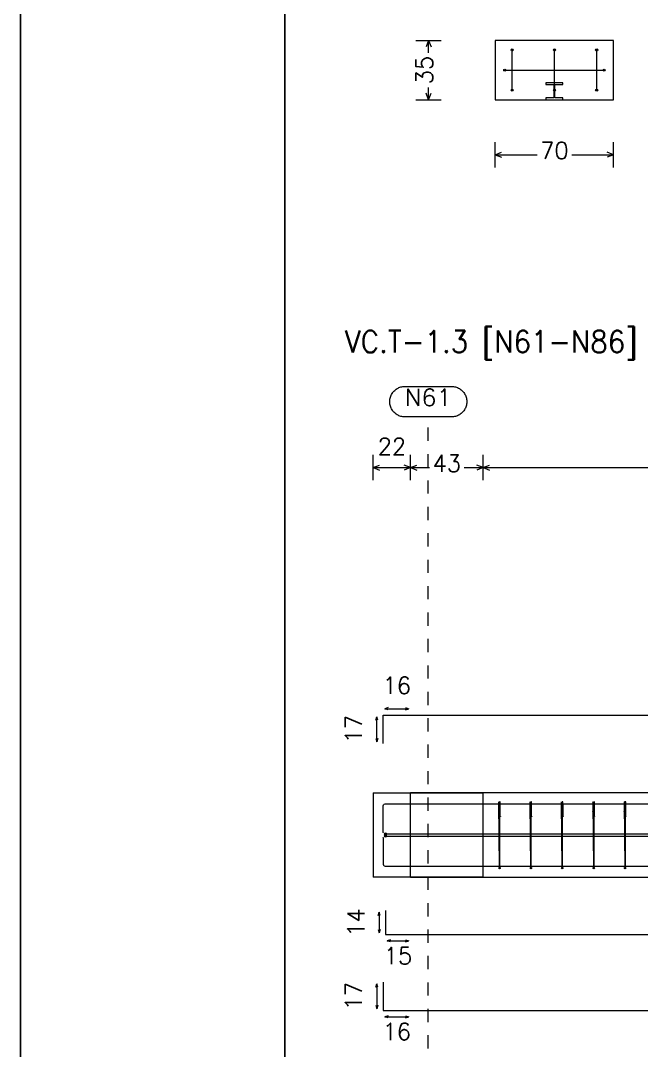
# Model space of a CAD drawing. Header units: inches. Extents: x 72863 to 72995, y 49095 to 49225.
# Drawn here: x 72952.65 to 72957.35, y 49142.54 to 49150.33 of the extents above; entities that cross this region are included whole.
import ezdxf
from ezdxf.enums import TextEntityAlignment as Align

# ---------------------------------------------------------------- set-up
doc = ezdxf.new("R2010")
doc.units = ezdxf.units.IN
doc.linetypes.add('CYPE_PUNTO', pattern=[0.075, 0, -0.075])
doc.layers.get('0').update_dxf_attribs({"lineweight": 15})
for name, color, linetype, lineweight in [('CIM_COTAS', 2, 'Continuous', 9), ('CIM_DIB_ARMADOS', 4, 'Continuous', 9), ('CIM_GEOMETRIA', 2, 'Continuous', 9), ('CIM_REFEREN', 2, 'Continuous', 9), ('CIM_TXT_ARMADOS', 3, 'Continuous', 9)]:
    doc.layers.add(name, color=color, linetype=linetype, lineweight=lineweight)
doc.layers.add('VG', color=7, linetype='Continuous')
doc.styles.add('CYPETXT', font='romans__.ttf', dxfattribs={"height": 0.2})

# ---------------------------------------------------------------- blocks, each defined once
blk = doc.blocks.new('PLANTILLA')
at = {"layer": 'VG'}
for p, q in [((72862.7103, 49224.7112), (72862.7103, 49195.0112)), ((72864.7103, 49196.0112), (72864.7103, 49223.7112))]:
    blk.add_line(p, q, dxfattribs=at)
blk.add_lwpolyline([(72903.7103, 49199.5612), (72903.7103, 49223.7112), (72864.7103, 49223.7112), (72864.7103, 49196.0112), (72885.7103, 49196.0112), (72885.7103, 49199.6112)], dxfattribs=at)

msp = doc.modelspace()

# ---------------------------------------------------------------- hatches: boundary and pattern name
at = {"layer": 'CIM_DIB_ARMADOS'}
h = msp.add_hatch(color=256, dxfattribs=at)
edge = h.paths.add_edge_path()
edge.add_arc((72956.3692, 49150.1099), 0.00102, 0, 360)
h = msp.add_hatch(color=256, dxfattribs=at)
edge = h.paths.add_edge_path()
edge.add_arc((72956.3692, 49150.1099), 0.00102, 0, 360)
h = msp.add_hatch(color=256, dxfattribs=at)
edge = h.paths.add_edge_path()
edge.add_arc((72956.6892, 49150.1099), 0.00102, 0, 360)
h = msp.add_hatch(color=256, dxfattribs=at)
edge = h.paths.add_edge_path()
edge.add_arc((72956.6892, 49150.1099), 0.00102, 0, 360)
h = msp.add_hatch(color=256, dxfattribs=at)
edge = h.paths.add_edge_path()
edge.add_arc((72957.0092, 49150.1099), 0.00102, 0, 360)
h = msp.add_hatch(color=256, dxfattribs=at)
edge = h.paths.add_edge_path()
edge.add_arc((72957.0092, 49150.1099), 0.00102, 0, 360)
h = msp.add_hatch(color=256, dxfattribs=at)
edge = h.paths.add_edge_path()
edge.add_arc((72956.3129, 49149.9575), 0.00102, 0, 360)
h = msp.add_hatch(color=256, dxfattribs=at)
edge = h.paths.add_edge_path()
edge.add_arc((72956.3129, 49149.9575), 0.00102, 0, 360)
h = msp.add_hatch(color=256, dxfattribs=at)
edge = h.paths.add_edge_path()
edge.add_arc((72957.0655, 49149.9575), 0.00102, 0, 360)
h = msp.add_hatch(color=256, dxfattribs=at)
edge = h.paths.add_edge_path()
edge.add_arc((72957.0655, 49149.9575), 0.00102, 0, 360)
h = msp.add_hatch(color=256, dxfattribs=at)
edge = h.paths.add_edge_path()
edge.add_arc((72956.3692, 49149.8052), 0.00102, 0, 360)
h = msp.add_hatch(color=256, dxfattribs=at)
edge = h.paths.add_edge_path()
edge.add_arc((72956.3692, 49149.8052), 0.00102, 0, 360)
h = msp.add_hatch(color=256, dxfattribs=at)
edge = h.paths.add_edge_path()
edge.add_arc((72956.6892, 49149.8052), 0.00102, 0, 360)
h = msp.add_hatch(color=256, dxfattribs=at)
edge = h.paths.add_edge_path()
edge.add_arc((72956.6892, 49149.8052), 0.00102, 0, 360)
h = msp.add_hatch(color=256, dxfattribs=at)
edge = h.paths.add_edge_path()
edge.add_arc((72957.0092, 49149.8052), 0.00102, 0, 360)
h = msp.add_hatch(color=256, dxfattribs=at)
edge = h.paths.add_edge_path()
edge.add_arc((72957.0092, 49149.8052), 0.00102, 0, 360)
h = msp.add_hatch(color=256, dxfattribs=at)
edge = h.paths.add_edge_path()
edge.add_arc((72956.2681, 49144.3455), 0.00102, 0, 360)
h = msp.add_hatch(color=256, dxfattribs=at)
edge = h.paths.add_edge_path()
edge.add_arc((72956.5056, 49144.3455), 0.00102, 0, 360)
h = msp.add_hatch(color=256, dxfattribs=at)
edge = h.paths.add_edge_path()
edge.add_arc((72956.7431, 49144.3455), 0.00102, 0, 360)
h = msp.add_hatch(color=256, dxfattribs=at)
edge = h.paths.add_edge_path()
edge.add_arc((72956.9807, 49144.3455), 0.00102, 0, 360)
h = msp.add_hatch(color=256, dxfattribs=at)
edge = h.paths.add_edge_path()
edge.add_arc((72957.2182, 49144.3455), 0.00102, 0, 360)
h = msp.add_hatch(color=256, dxfattribs=at)
edge = h.paths.add_edge_path()
edge.add_arc((72956.2792, 49144.3083), 0.00102, 0, 360)
h = msp.add_hatch(color=256, dxfattribs=at)
edge = h.paths.add_edge_path()
edge.add_arc((72956.5167, 49144.3083), 0.00102, 0, 360)
h = msp.add_hatch(color=256, dxfattribs=at)
edge = h.paths.add_edge_path()
edge.add_arc((72956.7543, 49144.3083), 0.00102, 0, 360)
h = msp.add_hatch(color=256, dxfattribs=at)
edge = h.paths.add_edge_path()
edge.add_arc((72956.9918, 49144.3083), 0.00102, 0, 360)
h = msp.add_hatch(color=256, dxfattribs=at)
edge = h.paths.add_edge_path()
edge.add_arc((72957.2293, 49144.3083), 0.00102, 0, 360)
h = msp.add_hatch(color=256, dxfattribs=at)
edge = h.paths.add_edge_path()
edge.add_arc((72955.3923, 49144.1875), 0.00102, 0, 360)
h = msp.add_hatch(color=256, dxfattribs=at)
edge = h.paths.add_edge_path()
edge.add_arc((72955.4102, 49144.1747), 0.00102, 0, 360)
h = msp.add_hatch(color=256, dxfattribs=at)
edge = h.paths.add_edge_path()
edge.add_arc((72955.3923, 49144.1465), 0.00102, 0, 360)
h = msp.add_hatch(color=256, dxfattribs=at)
edge = h.paths.add_edge_path()
edge.add_arc((72955.4102, 49144.1593), 0.00102, 0, 360)

# ---------------------------------------------------------------- linework, layer by layer
at = {"layer": 'CIM_COTAS'}
for p, q in [((72955.6409, 49150.1815), (72955.8329, 49150.1815)), ((72955.7369, 49150.1815), (72955.7177, 49150.1335)), ((72955.7369, 49150.1815), (72955.7561, 49150.1335)), ((72955.7369, 49150.0891), (72955.7369, 49150.1815)), ((72955.7369, 49149.7335), (72955.7369, 49149.826)), ((72955.6409, 49149.7335), (72955.8329, 49149.7335)), ((72955.7369, 49149.7335), (72955.7177, 49149.7815)), ((72955.7369, 49149.7335), (72955.7561, 49149.7815)), ((72956.2412, 49149.2209), (72956.2412, 49149.4129)), ((72957.1372, 49149.2209), (72957.1372, 49149.4129)), ((72956.2412, 49149.3169), (72956.2892, 49149.3361)), ((72957.1372, 49149.3169), (72957.0892, 49149.3361)), ((72956.2412, 49149.3169), (72956.2892, 49149.2977)), ((72956.2412, 49149.3169), (72956.5577, 49149.3169)), ((72956.8207, 49149.3169), (72957.1372, 49149.3169)), ((72957.1372, 49149.3169), (72957.0892, 49149.2977)), ((72955.3181, 49146.8521), (72955.3181, 49147.0441)), ((72955.5997, 49146.8521), (72955.5997, 49147.0441)), ((72955.5997, 49146.8521), (72955.5997, 49147.0441)), ((72956.1501, 49146.8521), (72956.1501, 49147.0441)), ((72956.1501, 49146.8521), (72956.1501, 49147.0441)), ((72955.3181, 49146.9481), (72955.3661, 49146.9673)), ((72955.3181, 49146.9481), (72955.3661, 49146.9289)), ((72955.3181, 49146.9481), (72955.5997, 49146.9481)), ((72955.5997, 49146.9481), (72955.5517, 49146.9673)), ((72955.5997, 49146.9481), (72955.5517, 49146.9289)), ((72955.5997, 49146.9481), (72955.6477, 49146.9673)), ((72955.5997, 49146.9481), (72955.6477, 49146.9289)), ((72955.5997, 49146.9481), (72955.7434, 49146.9481)), ((72956.0064, 49146.9481), (72956.1501, 49146.9481)), ((72956.1501, 49146.9481), (72956.1021, 49146.9673)), ((72956.1501, 49146.9481), (72956.1021, 49146.9289)), ((72956.1501, 49146.9481), (72956.1981, 49146.9673)), ((72956.1501, 49146.9481), (72956.1981, 49146.9289)), ((72956.1501, 49146.9481), (72958.464, 49146.9481))]:
    msp.add_line(p, q, dxfattribs=at)
at = {"layer": 'CIM_COTAS', "linetype": 'CYPE_PUNTO'}
msp.add_line((72955.7341, 49142.551), (72955.7341, 49147.3321), dxfattribs=at)
at = {"layer": 'CIM_COTAS'}
msp.add_lwpolyline([(72955.9107, 49147.5625), (72955.9184, 49147.5622), (72955.9261, 49147.5615), (72955.9337, 49147.5602), (72955.9412, 49147.5584), (72955.9485, 49147.5561), (72955.9557, 49147.5534), (72955.9627, 49147.5501), (72955.9694, 49147.5464), (72955.9759, 49147.5423), (72955.9821, 49147.5377), (72955.988, 49147.5327), (72955.9935, 49147.5274), (72955.9987, 49147.5217), (72956.0035, 49147.5156), (72956.0078, 49147.5093), (72956.0117, 49147.5027), (72956.0152, 49147.4958), (72956.0182, 49147.4887), (72956.0207, 49147.4814), (72956.0228, 49147.474), (72956.0243, 49147.4665), (72956.0253, 49147.4588), (72956.0259, 49147.4512), (72956.0259, 49147.4435), (72956.0253, 49147.4358), (72956.0243, 49147.4281), (72956.0228, 49147.4206), (72956.0207, 49147.4132), (72956.0182, 49147.4059), (72956.0152, 49147.3988), (72956.0117, 49147.3919), (72956.0078, 49147.3853), (72956.0035, 49147.379), (72955.9987, 49147.3729), (72955.9935, 49147.3672), (72955.988, 49147.3619), (72955.9821, 49147.3569), (72955.9759, 49147.3523), (72955.9694, 49147.3482), (72955.9627, 49147.3445), (72955.9557, 49147.3412), (72955.9485, 49147.3385), (72955.9412, 49147.3362), (72955.9337, 49147.3344), (72955.9261, 49147.3331), (72955.9184, 49147.3324), (72955.9107, 49147.3321), (72955.5574, 49147.3321), (72955.5497, 49147.3324), (72955.5421, 49147.3331), (72955.5345, 49147.3344), (72955.527, 49147.3362), (72955.5196, 49147.3385), (72955.5125, 49147.3412), (72955.5055, 49147.3445), (72955.4987, 49147.3482), (72955.4922, 49147.3523), (72955.486, 49147.3569), (72955.4802, 49147.3619), (72955.4746, 49147.3672), (72955.4695, 49147.3729), (72955.4647, 49147.379), (72955.4603, 49147.3853), (72955.4564, 49147.3919), (72955.4529, 49147.3988), (72955.4499, 49147.4059), (72955.4474, 49147.4132), (72955.4454, 49147.4206), (72955.4438, 49147.4281), (72955.4428, 49147.4358), (72955.4423, 49147.4435), (72955.4423, 49147.4512), (72955.4428, 49147.4588), (72955.4438, 49147.4665), (72955.4454, 49147.474), (72955.4474, 49147.4814), (72955.4499, 49147.4887), (72955.4529, 49147.4958), (72955.4564, 49147.5027), (72955.4603, 49147.5093), (72955.4647, 49147.5156), (72955.4695, 49147.5217), (72955.4746, 49147.5274), (72955.4802, 49147.5327), (72955.486, 49147.5377), (72955.4922, 49147.5423), (72955.4987, 49147.5464), (72955.5055, 49147.5501), (72955.5125, 49147.5534), (72955.5196, 49147.5561), (72955.527, 49147.5584), (72955.5345, 49147.5602), (72955.5421, 49147.5615), (72955.5497, 49147.5622), (72955.5574, 49147.5625), (72955.9107, 49147.5625)], close=True, dxfattribs=at)
at = {"layer": 'CIM_DIB_ARMADOS'}
for points in [[(72956.3692, 49149.8052), (72956.3692, 49149.8073), (72956.3692, 49149.8129), (72956.3692, 49149.8206), (72956.3692, 49150.0945), (72956.3692, 49150.1022), (72956.3692, 49150.1078), (72956.3692, 49150.1099)], [(72956.3692, 49149.8052), (72956.3692, 49149.8073), (72956.3692, 49149.8129), (72956.3692, 49149.8206), (72956.3692, 49150.0945), (72956.3692, 49150.1022), (72956.3692, 49150.1078), (72956.3692, 49150.1099)], [(72956.6892, 49149.8052), (72956.6892, 49149.8073), (72956.6892, 49149.8129), (72956.6892, 49149.8206), (72956.6892, 49150.0945), (72956.6892, 49150.1022), (72956.6892, 49150.1078), (72956.6892, 49150.1099)], [(72956.6892, 49149.8052), (72956.6892, 49149.8073), (72956.6892, 49149.8129), (72956.6892, 49149.8206), (72956.6892, 49150.0945), (72956.6892, 49150.1022), (72956.6892, 49150.1078), (72956.6892, 49150.1099)], [(72957.0092, 49149.8052), (72957.0092, 49149.8073), (72957.0092, 49149.8129), (72957.0092, 49149.8206), (72957.0092, 49150.0945), (72957.0092, 49150.1022), (72957.0092, 49150.1078), (72957.0092, 49150.1099)], [(72957.0092, 49149.8052), (72957.0092, 49149.8073), (72957.0092, 49149.8129), (72957.0092, 49149.8206), (72957.0092, 49150.0945), (72957.0092, 49150.1022), (72957.0092, 49150.1078), (72957.0092, 49150.1099)], [(72956.3129, 49149.9575), (72956.315, 49149.9575), (72956.3206, 49149.9575), (72956.3283, 49149.9575), (72957.0502, 49149.9575), (72957.0579, 49149.9575), (72957.0635, 49149.9575), (72957.0655, 49149.9575)], [(72956.3129, 49149.9575), (72956.315, 49149.9575), (72956.3206, 49149.9575), (72956.3283, 49149.9575), (72957.0502, 49149.9575), (72957.0579, 49149.9575), (72957.0635, 49149.9575), (72957.0655, 49149.9575)], [(72955.3923, 49144.8601), (72955.3923, 49145.0751), (72955.5997, 49145.0751), (72961.7565, 49145.0751), (72962.2085, 49145.0751)], [(72956.2792, 49144.3083), (72956.2795, 49144.3777), (72956.2794, 49144.3811), (72956.2794, 49144.385), (72956.2792, 49144.4076), (72956.2791, 49144.4127), (72956.279, 49144.4165), (72956.2789, 49144.4179), (72956.2741, 49144.4179), (72956.274, 49144.4165), (72956.274, 49144.4127), (72956.274, 49144.4076), (72956.274, 49143.9263), (72956.274, 49143.9212), (72956.274, 49143.9175), (72956.274, 49143.9161), (72956.2739, 49143.9175), (72956.2739, 49143.9212), (72956.2739, 49143.9263), (72956.2689, 49144.4076), (72956.2689, 49144.4127), (72956.2688, 49144.4165), (72956.2687, 49144.4179), (72956.2684, 49144.4179), (72956.2683, 49144.4171), (72956.2683, 49144.4149), (72956.2681, 49144.3455)], [(72956.5167, 49144.3083), (72956.517, 49144.3777), (72956.517, 49144.3811), (72956.5169, 49144.385), (72956.5167, 49144.4076), (72956.5166, 49144.4127), (72956.5166, 49144.4165), (72956.5165, 49144.4179), (72956.5116, 49144.4179), (72956.5116, 49144.4165), (72956.5115, 49144.4127), (72956.5115, 49144.4076), (72956.5115, 49143.9263), (72956.5115, 49143.9212), (72956.5115, 49143.9175), (72956.5115, 49143.9161), (72956.5115, 49143.9175), (72956.5114, 49143.9212), (72956.5114, 49143.9263), (72956.5065, 49144.4076), (72956.5064, 49144.4127), (72956.5063, 49144.4165), (72956.5062, 49144.4179), (72956.5059, 49144.4179), (72956.5059, 49144.4171), (72956.5059, 49144.4149), (72956.5056, 49144.3455)], [(72956.7543, 49144.3083), (72956.7545, 49144.3777), (72956.7545, 49144.3811), (72956.7545, 49144.385), (72956.7542, 49144.4076), (72956.7542, 49144.4127), (72956.7541, 49144.4165), (72956.754, 49144.4179), (72956.7492, 49144.4179), (72956.7491, 49144.4165), (72956.749, 49144.4127), (72956.749, 49144.4076), (72956.749, 49143.9263), (72956.749, 49143.9212), (72956.749, 49143.9175), (72956.749, 49143.9161), (72956.749, 49143.9175), (72956.749, 49143.9212), (72956.7489, 49143.9263), (72956.744, 49144.4076), (72956.7439, 49144.4127), (72956.7438, 49144.4165), (72956.7438, 49144.4179), (72956.7435, 49144.4179), (72956.7434, 49144.4171), (72956.7434, 49144.4149), (72956.7431, 49144.3455)], [(72956.9918, 49144.3083), (72956.992, 49144.3777), (72956.992, 49144.3811), (72956.992, 49144.385), (72956.9918, 49144.4076), (72956.9917, 49144.4127), (72956.9916, 49144.4165), (72956.9915, 49144.4179), (72956.9867, 49144.4179), (72956.9866, 49144.4165), (72956.9866, 49144.4127), (72956.9866, 49144.4076), (72956.9866, 49143.9263), (72956.9866, 49143.9212), (72956.9866, 49143.9175), (72956.9866, 49143.9161), (72956.9865, 49143.9175), (72956.9865, 49143.9212), (72956.9865, 49143.9263), (72956.9815, 49144.4076), (72956.9815, 49144.4127), (72956.9814, 49144.4165), (72956.9813, 49144.4179), (72956.981, 49144.4179), (72956.9809, 49144.4171), (72956.9809, 49144.4149), (72956.9807, 49144.3455)], [(72957.2293, 49144.3083), (72957.2296, 49144.3777), (72957.2296, 49144.3811), (72957.2295, 49144.385), (72957.2293, 49144.4076), (72957.2292, 49144.4127), (72957.2292, 49144.4165), (72957.2291, 49144.4179), (72957.2242, 49144.4179), (72957.2242, 49144.4165), (72957.2241, 49144.4127), (72957.2241, 49144.4076), (72957.2241, 49143.9263), (72957.2241, 49143.9212), (72957.2241, 49143.9175), (72957.2241, 49143.9161), (72957.2241, 49143.9175), (72957.224, 49143.9212), (72957.224, 49143.9263), (72957.2191, 49144.4076), (72957.219, 49144.4127), (72957.2189, 49144.4165), (72957.2188, 49144.4179), (72957.2185, 49144.4179), (72957.2185, 49144.4171), (72957.2184, 49144.4149), (72957.2182, 49144.3455)], [(72955.3923, 49144.1875), (72955.3923, 49144.3871), (72955.3944, 49144.3948), (72955.4, 49144.4004), (72955.4077, 49144.4025), (72955.5997, 49144.4025), (72961.7565, 49144.4025), (72962.2085, 49144.4025)], [(72955.3923, 49144.1465), (72955.3923, 49143.9468), (72955.3944, 49143.9391), (72955.4, 49143.9335), (72955.4077, 49143.9315), (72955.5997, 49143.9315), (72961.7565, 49143.9315), (72962.0737, 49143.9315)], [(72955.4102, 49144.1747), (72955.412, 49144.1747), (72955.4166, 49144.1747), (72955.423, 49144.1747), (72955.5997, 49144.1747), (72961.7565, 49144.1747), (72962.0975, 49144.1747)], [(72955.4102, 49144.1593), (72955.412, 49144.1593), (72955.4166, 49144.1593), (72955.423, 49144.1593), (72955.5997, 49144.1593), (72961.7565, 49144.1593), (72962.0975, 49144.1593)], [(72955.4102, 49143.5948), (72955.4102, 49143.4131), (72955.5997, 49143.4131), (72961.7565, 49143.4131), (72962.0975, 49143.4131)], [(72955.3923, 49143.054), (72955.3923, 49142.839), (72955.5997, 49142.839), (72961.7565, 49142.839), (72962.0737, 49142.839)]]:
    msp.add_lwpolyline(points, dxfattribs=at)
for centre, radius in [((72956.3692, 49150.1099), 0.00768), ((72956.3692, 49150.1099), 0.00768), ((72956.3692, 49150.1099), 0.00102), ((72956.3692, 49150.1099), 0.00102), ((72956.6892, 49150.1099), 0.00768), ((72956.6892, 49150.1099), 0.00768), ((72956.6892, 49150.1099), 0.00102), ((72956.6892, 49150.1099), 0.00102), ((72957.0092, 49150.1099), 0.00768), ((72957.0092, 49150.1099), 0.00768), ((72957.0092, 49150.1099), 0.00102), ((72957.0092, 49150.1099), 0.00102), ((72956.3129, 49149.9575), 0.00768), ((72956.3129, 49149.9575), 0.00768), ((72956.3129, 49149.9575), 0.00102), ((72956.3129, 49149.9575), 0.00102), ((72957.0655, 49149.9575), 0.00768), ((72957.0655, 49149.9575), 0.00768), ((72957.0655, 49149.9575), 0.00102), ((72957.0655, 49149.9575), 0.00102), ((72956.3692, 49149.8052), 0.00768), ((72956.3692, 49149.8052), 0.00768), ((72956.3692, 49149.8052), 0.00102), ((72956.3692, 49149.8052), 0.00102), ((72956.6892, 49149.8052), 0.00768), ((72956.6892, 49149.8052), 0.00768), ((72956.6892, 49149.8052), 0.00102), ((72956.6892, 49149.8052), 0.00102), ((72957.0092, 49149.8052), 0.00768), ((72957.0092, 49149.8052), 0.00768), ((72957.0092, 49149.8052), 0.00102), ((72957.0092, 49149.8052), 0.00102), ((72956.2681, 49144.3455), 0.00102), ((72956.5056, 49144.3455), 0.00102), ((72956.7431, 49144.3455), 0.00102), ((72956.9807, 49144.3455), 0.00102), ((72957.2182, 49144.3455), 0.00102), ((72956.2792, 49144.3083), 0.00102), ((72956.5167, 49144.3083), 0.00102), ((72956.7543, 49144.3083), 0.00102), ((72956.9918, 49144.3083), 0.00102), ((72957.2293, 49144.3083), 0.00102), ((72955.3923, 49144.1875), 0.00102), ((72955.4102, 49144.1747), 0.00768), ((72955.4102, 49144.1747), 0.00102), ((72955.3923, 49144.1465), 0.00102), ((72955.4102, 49144.1593), 0.00768), ((72955.4102, 49144.1593), 0.00102), ((72956.274, 49143.9161), 0.00512), ((72956.5115, 49143.9161), 0.00512), ((72956.749, 49143.9161), 0.00512), ((72956.9866, 49143.9161), 0.00512), ((72957.2241, 49143.9161), 0.00512)]:
    msp.add_circle(centre, radius, dxfattribs=at)
at = {"layer": 'CIM_GEOMETRIA'}
for p, q in [((72955.3181, 49144.487), (72956.1501, 49144.487)), ((72955.3181, 49144.487), (72955.3181, 49143.847)), ((72955.5997, 49143.847), (72955.5997, 49144.487)), ((72961.7565, 49144.487), (72955.5997, 49144.487)), ((72956.1501, 49143.847), (72956.1501, 49144.487)), ((72956.1501, 49143.847), (72955.3181, 49143.847)), ((72955.5997, 49143.847), (72961.7565, 49143.847))]:
    msp.add_line(p, q, dxfattribs=at)
for points in [[(72956.2412, 49149.7335), (72957.1372, 49149.7335), (72957.1372, 49150.1815), (72956.2412, 49150.1815), (72956.2412, 49149.7335)], [(72956.6252, 49149.7335), (72956.7532, 49149.7335), (72956.7532, 49149.7463), (72956.6931, 49149.7463), (72956.6931, 49149.8487), (72956.7532, 49149.8487), (72956.7532, 49149.8615), (72956.6252, 49149.8615), (72956.6252, 49149.8487), (72956.6854, 49149.8487), (72956.6854, 49149.7463), (72956.6252, 49149.7463), (72956.6252, 49149.7335)]]:
    msp.add_lwpolyline(points, close=True, dxfattribs=at)
at = {"layer": 'CIM_TXT_ARMADOS'}
for p, q in [((72955.4308, 49145.1311), (72955.4052, 49145.1231)), ((72955.4308, 49145.1151), (72955.4052, 49145.1231)), ((72955.4052, 49145.1231), (72955.5867, 49145.1231)), ((72955.5611, 49145.1311), (72955.5867, 49145.1231)), ((72955.5611, 49145.1151), (72955.5867, 49145.1231)), ((72955.3363, 49145.0366), (72955.3443, 49145.0622)), ((72955.3523, 49145.0366), (72955.3443, 49145.0622)), ((72955.3443, 49144.873), (72955.3443, 49145.0622)), ((72955.3363, 49144.8986), (72955.3443, 49144.873)), ((72955.3523, 49144.8986), (72955.3443, 49144.873)), ((72955.3542, 49143.5563), (72955.3622, 49143.5819)), ((72955.3702, 49143.5563), (72955.3622, 49143.5819)), ((72955.3622, 49143.5819), (72955.3622, 49143.426)), ((72955.3542, 49143.4516), (72955.3622, 49143.426)), ((72955.3702, 49143.4516), (72955.3622, 49143.426)), ((72955.4488, 49143.3731), (72955.4232, 49143.3651)), ((72955.4488, 49143.3571), (72955.4232, 49143.3651)), ((72955.4232, 49143.3651), (72955.5867, 49143.3651)), ((72955.5611, 49143.3731), (72955.5867, 49143.3651)), ((72955.5611, 49143.3571), (72955.5867, 49143.3651)), ((72955.3363, 49143.0155), (72955.3443, 49143.0411)), ((72955.3523, 49143.0155), (72955.3443, 49143.0411)), ((72955.3443, 49143.0411), (72955.3443, 49142.8519)), ((72955.3363, 49142.8775), (72955.3443, 49142.8519)), ((72955.3523, 49142.8775), (72955.3443, 49142.8519)), ((72955.4308, 49142.799), (72955.4052, 49142.791)), ((72955.4308, 49142.783), (72955.4052, 49142.791)), ((72955.4052, 49142.791), (72955.5867, 49142.791)), ((72955.5611, 49142.799), (72955.5867, 49142.791)), ((72955.5611, 49142.783), (72955.5867, 49142.791))]:
    msp.add_line(p, q, dxfattribs=at)

# ---------------------------------------------------------------- block references
msp.add_blockref('PLANTILLA', (89.9371, -67.118))

# ---------------------------------------------------------------- texts
at = {"layer": 'CIM_COTAS', "style": 'CYPETXT', "width": 0.872087}
msp.add_text('35', height=0.128, rotation=90, dxfattribs=at).set_placement((72955.7689, 49149.85), (72955.7689, 49150.0651), align=Align.FIT)
at = {"layer": 'CIM_COTAS', "style": 'CYPETXT'}
for s, width, p, p2 in [('70', 0.872087, (72956.5817, 49149.2849), (72956.7967, 49149.2849)), ('N61', 0.924861, (72955.5574, 49147.4153), (72955.9107, 49147.4153)), ('22', 0.872087, (72955.3514, 49147.0441), (72955.5664, 49147.0441)), ('43', 0.872087, (72955.7674, 49146.9161), (72955.9824, 49146.9161))]:
    msp.add_text(s, height=0.128, dxfattribs=dict(at, width=width)).set_placement(p, p2, align=Align.FIT)
at = {"layer": 'CIM_REFEREN', "style": 'CYPETXT', "width": 0.811306}
msp.add_text('VC.T-1.3 [N61-N86]', height=0.1664, dxfattribs=at).set_placement((72955.1043, 49147.8185), (72957.3183, 49147.8185), align=Align.FIT)
at = {"layer": 'CIM_TXT_ARMADOS', "style": 'CYPETXT', "width": 0.872087}
for s, p, p2 in [('16', (72955.3885, 49145.2351), (72955.6035, 49145.2351)), ('15', (72955.3974, 49143.1891), (72955.6125, 49143.1891)), ('16', (72955.3885, 49142.615), (72955.6035, 49142.615))]:
    msp.add_text(s, height=0.128, dxfattribs=at).set_placement(p, p2, align=Align.FIT)
for s, p, p2 in [('17', (72955.2323, 49144.8601), (72955.2323, 49145.0751)), ('14', (72955.2502, 49143.3964), (72955.2502, 49143.6115)), ('17', (72955.2323, 49142.839), (72955.2323, 49143.054))]:
    msp.add_text(s, height=0.128, rotation=90, dxfattribs=at).set_placement(p, p2, align=Align.FIT)

doc.saveas('drawing.dxf')
